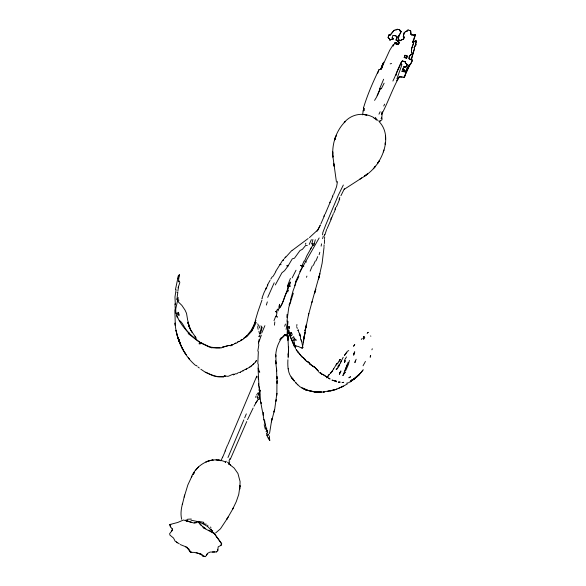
<?xml version="1.0" encoding="UTF-8"?>
<svg xmlns="http://www.w3.org/2000/svg" width="586" height="586" viewBox="0 0 586 586"><rect width="100%" height="100%" fill="white"/><g stroke="black" fill="none" stroke-linecap="round" stroke-linejoin="round"><path stroke-width="0.88" d="M287.902 340.649L287.924 337.206L288.532 350.56L288.598 347.007L288.261 354.845M174.848 309.65L175.317 325.53L175.053 323.011M196.185 552.627L201.569 554.371L202.734 555.924L205.444 556.7L207.803 553.221L209.986 552.078L216.329 551.953L217.736 550.796L217.743 549.353M324.388 243.534L324.527 239.579M258.316 379.252L258.331 377.252M398.224 38.888L399.234 39.973L398.224 39.247C396.656 36.09 403.432 32.23 399.762 30.479L399.498 29.593L397.132 29.3L394.114 30.296L390.43 34.86L388.789 35.145L388.357 36.522M413.57 43.13L411.65 48.623L411.409 52.901L413.247 53.531L411.475 52.513L411.621 48.455L413.57 43.13L412.888 42.082L413.284 40.082L415.371 34.786L411.702 34.999L410.749 33.885L410.661 30.838L408.061 29.923L404.135 32.875L403.322 36.413L404.259 37.438L403.827 38.786M258.909 386.797L259.422 387.2L259.034 387.551L258.096 369.202L258.345 364.646L257.818 363.342L258.345 351.761L257.825 350.911L258.8 345.117L258.529 342.971L261.327 335.17M287.052 314.484L286.869 317.466M332.65 153.986L332.738 151.781L332.907 157.121C331.691 144.317 336.005 130.825 345.139 121.654L344.187 122.533C351.812 113.567 363.818 112.014 373.868 117.596M258.587 385.573L258.646 383.464M289.045 330.511L289.294 332.387L291.506 332.841L292.231 334.408L291.557 335.888L288.502 332.028L287.851 330.065L287.894 328.687L289.264 326.71L287.484 326.512L288.026 321.48L287.118 321.077L287.177 319.414L288.773 307.46L293.337 293.154M267.421 431.142L266.776 430.351L267.67 433.113L267.421 431.142L266.381 429.172C265.414 423.597 262.506 418.162 263.414 412.31M385.603 137.71L385.544 139.365L385.405 135.718M376.424 120.123L375.289 118.826L375.34 117.442L376.344 118.797M239.952 486.798L240.004 485.574L238.744 494.459L236.268 501.645L232.62 509.263L226.87 519.203L228.298 516.837M255.503 403.175L258.28 399.388L259.444 399.403L259.81 391.016L259.041 390.547L259.254 388.181M276.768 395.66L276.87 393.433L274.68 409.468L271.369 421.854M277.002 376.505L276.878 378.908L276.526 368.294L276.636 369.422M302.735 347.095L302.837 347.615L301.761 341.704L300.486 339.118L300.362 334.833L298.67 332.072L298.421 329.742M287.909 359.753C287.601 366.528 287.704 374.798 293.454 379.31M288.283 354.53L288.612 350.596M288.158 356.669L288.356 353.146M323.985 246.603L324.095 244.838M403.322 36.413L404.223 32.655M392.986 35.526L395.352 35.731L397.125 36.75L396.048 40.222L397.828 40.881L398.18 41.899L397.975 40.632L396.004 39.973L397.096 36.581L395.338 35.651L392.986 35.526L392.166 37.709L393.44 38.859L392.166 37.709M401.981 71.346L404.172 71.719L401.981 71.346L402.758 69.273L404.193 69.653M402.758 69.273L404.201 69.8M407.27 56.219L404.977 55.26L404.311 57.56L406.618 58.241L407.27 56.219L404.977 55.26M403.161 69.324L403.124 68.254L403.161 69.324L405.292 72.181L407.805 67.141L411.028 63.332L412.537 60.204L409.101 58.849L409.233 56.791L410.801 54.447L412.83 54.176L410.727 54.754M413.32 51.986L414.536 48.623L414.082 47.744L416.009 44.785L415.657 43.767L416.375 40.903L412.91 41.826L416.39 40.983L415.701 44.016L416.009 44.785M177.851 291.279L178.569 286.525M239.835 488.709L239.813 489.09L240.084 481.546L237.931 473.473L234.129 468.038L228.826 463.834M301.761 341.704L301.446 339.763M269.516 433.603L271.911 418.638L271.655 420.558M274.46 325.157L274.805 321.919M287.455 327.97L287.059 334.958L287.916 338.642M288.459 354.354L288.136 357.936M324.029 247.409L322.124 263.231L319.062 277.031M409.101 58.849L409.248 56.512L410.801 54.447M288.261 355.46L288.568 351.798M363.708 337.712L363.569 339.316L364.785 337.595M177.133 297.563L177.822 292.377L176.987 292.656M324.534 238.656L324.703 236.861M322.578 234.854L322.805 232.576L325.845 224.672L338.327 195.175L343.337 185.03M269.362 435.845L269.435 438.54M362.712 114.863L363.064 111.164L364.045 108.469L363.459 108C367.407 94.778 372.974 82.106 378.966 69.705L380.461 69.309L381.889 67.302L389.719 50.249L393.301 44.543M398.224 39.247L399.381 34.647M276.9 312.792L275.823 311.378L276.9 312.792L276.394 316.198L277.434 317.092L275.735 316.228L274.014 320.637M276.856 393.909L276.98 376.879M396.971 44.404L397.103 43.254L396.297 43.174L396.121 42.632L394.796 42.873L395.997 43.144L396.121 42.632L397.103 43.254L396.568 44.316M296.794 325.677L296.934 324.527M302.911 345.293L306.383 324.593L305.833 327.911L308.829 313.495M260.089 334.049L261.546 326.08M349.417 360.441L348.472 364.324L345.85 370.308M210.433 529.414L207.649 526.536L207.832 525.173M172.548 528.711L172.321 530.337L169.625 533.7L169.933 535.091L173.544 538.058L175.111 541.142L179.25 543.801M337.492 181.579L336.562 186.714L333.661 194.281M303.892 266.125L301.885 266.117L304.009 261.078M411.409 52.901L411.475 52.513M202.734 555.924L201.569 554.371L198.903 553.492L193.951 552.364L190.626 552.488L188.956 549.097M216.329 551.953L216.395 551.565M388.789 35.145L390.43 34.86L388.826 34.955L388.064 37.563L389.492 38.823L389.807 40.046L389.331 38.625L388.064 37.563M415.342 34.984L414.522 34.721L413.577 35.687L414.639 34.662L415.342 34.984L413.079 42.807L412.888 42.082M414.536 48.623L414.17 47.525L414.939 45.818M258.902 371.106L259.781 372.161L258.448 371.495L259.005 370.52L258.184 368.169M346.831 352.699L347.037 351.519L348.751 350.567M321.56 243.849L321.135 246.135M319.26 276.145L318.425 279.419L319.868 273.684L311.767 302.713M212.11 348.003L200.8 342.671L200.148 342.598L198.998 343.828L200.17 343.938L200.852 343.008L208.96 346.883L216.424 347.872L221.413 347.894L222.827 347.073L228.848 345.454L230.32 345.696L231.573 344.678L233.616 344.48L234.568 343.601L236.869 342.927L238.385 341.521L239.85 341.308L241.41 339.792L242.934 339.558L243.71 338.393L247.028 336.445L251.76 331.141L255.166 322.256M304.888 332.885L304.456 335.148L305.02 332.269M344.846 360.764L344.531 362.448L345.491 360.749M294.721 285.712L296.267 280.298L301.768 268.461L319.158 237.953M221.376 544.87L221.655 543.486L217.025 537.274L221.691 544.101L220.841 545.463L218.19 546.819L217.736 550.796M258.748 341.411L259.151 339.419M279.192 306.273L279.595 304.281L278.907 307.569M303.204 342.517L303.482 341.133M304.617 334.262L304.705 333.859M263.165 415.232L260.631 401.791L259.422 387.2M344.59 361.144L345.044 359.042M303.585 339.887L304.354 336.291M312.902 239.484L311.891 243.747L312.792 245.234L313.73 245.446L315.327 239.747M275.317 284.935L281.917 272.79L284.576 270.673L287.858 266.286L292.282 258.829L294.465 258.206L300.032 250.5L302.391 249.336L305.753 245.351L307.291 245.563M363.166 110.937L363.283 110.424M256.749 377.772L257.1 376.249M381.413 69.177L382.702 64.965M322.586 238.663L323.304 236.158M411.189 59.94L412.742 53.707M275.969 401.08L276.387 399.359L275.911 401.198M381.442 68.98L383.713 62.328L383.471 63.251M287.521 322.073L286.1 329.413M399.762 30.479L401.154 31.483L398.465 36.691M308.5 314.894L312.177 301.365M400.765 63.64L401.813 64.526L401.373 66.269L396.912 78.81M348.157 362.28L342.861 375.648L345.044 372.213M181.689 519.299C180.341 514.039 181.199 508.48 182.605 503.315L182.319 504.612L184.678 495.031M184.158 497.082L187.835 484.988L191.93 476.169L191.336 477.253C196.552 464.046 212.322 455.549 225.742 462.127M315.261 291.264L315.788 289.213L314.594 293.198L315.231 291.359M335.544 137.029L334.423 140.42L336.349 135.285M179.221 320.264C183.814 323.421 184.641 329.801 189.315 333.236L188.626 333.002L188.216 333.632C192.713 336.774 196.83 340.818 201.804 343.564C192.098 336.642 182.869 328.665 177.807 317.817L177.067 317.143L176.423 313.539L175.873 313.239L175.712 308.961L177.668 300.266L176.723 298.794L178.298 297.622L177.807 299.483L178.876 300.083L178.166 301.768L181.894 305.409L185.051 310.119L186.516 313.327L187.637 319.949M411.445 59.457L414.602 48.235M355.284 361.093L354.874 362.639L356.156 359.247M319.128 254.683L319.802 252.288M259.4 327.948L260.001 325.684M301.607 348.047L298.098 346.37L295.293 346.18L296.003 345.506L294.985 346.062L293.733 340.063L294.179 338.415L293.747 336.62L292.004 338.312M347.198 364.792L345.015 370.682M324.922 234.678L326.68 229.353M262.22 327.142L260.404 333.309M409.914 64.592L404.069 77.301L399.315 76.722C392.525 88.633 388.086 102.257 381.567 114.497L382.233 111.853L381.794 118.284M395.99 75.55C396.568 70.994 399.916 67.632 400.641 63.112L402.362 60.893L405.131 61.633L405.695 63.193L407.211 64.599L406.266 66.841L403.512 66.994L406.252 66.753L407.211 64.599L405.637 63.222L405.131 61.633M178.085 287.814L179.807 282.679L179.419 280.98L178.342 281.851L179.338 274.534L178.173 278.694L178.378 275.713L175.58 288.957L175.558 289.601L176.086 289.733L174.965 297.043L175.331 304.412L174.994 303.834L175.251 308.8L175.712 308.961M324.336 235.814L324.725 234.488M380.907 68.855L383.625 62.182L380.79 68.914M197.694 521.884L197.878 521.445L196.251 522.785L193.995 523.064L183.484 520.009L177.741 522.463L169.794 524.558L170.152 526.191L172.225 529.129L172.167 530.586L171.346 531.041M266.337 305.057L267.333 301.885M363.569 338.041L364.155 336.423L363.452 336.825L363.957 336.782M334.423 140.42L335.793 136.355M334.643 139.68L335.067 138.318M379.472 122.027C390.217 133.608 385.485 151.972 377.399 163.677L379.516 160.469C374.908 168.299 368.059 174.716 360.038 178.957L361.687 178.034L344.275 189.285M278.65 308.807C284.291 302.457 285.279 292.67 289.381 285.382L290.568 282.584M229.697 461.629L228.752 463.87M283.499 259.342L283.712 259.884L282.62 260.374L275.742 271.303M381.698 66.87L382.314 64.958M230.13 458.362L228.987 461.057M311.364 239.637L309.254 244.399M227.961 457.541L243.835 419.898M220.937 460.874L222.555 457.153M306.5 277.303L306.903 276.123M404.069 77.301L409.643 64.929M312.367 265.751L310.148 271.113M261.986 300.032L257.833 311.979L255.503 319.831L255.789 320.432L254.317 323.45M261.715 333.09L264.901 325.662M258.28 399.388L257.188 397.535L258.822 393.99L258.331 392.583L256.675 394.781M333.353 213.641L331.881 217.479M383.969 149.965L383.295 151.899L383.713 150.712M400.604 32.552L401.051 31.263M339.074 199.423L339.792 197.379M284.693 326.241L285.455 324.087M288.063 287.411L287.433 286.071L290.422 278.387M407.065 64.482L406.266 66.841L403.761 66.972M317.729 256.595L315.979 260.843M315.224 261.092L313.356 265.392M267.721 297.358L274.197 282.818M206.558 555.301L207.048 554.004M371.92 349.805L372.271 348.743M384.13 83.19L381.361 88.706L379.765 88.427L383.647 79.235M404.977 76.077L405.629 74.422M295.747 283.624L293.007 291.03L290.4 300.464L290.715 301.687L289.909 303.138M244.684 417.877L246.325 413.877M403.307 36.332L404.186 37.028L403.402 39.013L400.245 40.698M404.311 57.56L405.094 55.567M225.09 451.022L227.536 445.111M377.706 73.177L378.966 69.705M392.891 81.036C396.283 74.407 398.26 66.965 402.362 60.893M397.843 78.48L396.912 80.795L399.315 76.722M374.586 100.382L376.483 97.261L380.16 88.53M200.83 369.217L205.437 372.322L212.059 375.318A22.686 18.283 -10 0 0 219.157 376.93L223.413 376.827L224.423 375.926L227.786 376.315M169.794 524.558L170.856 524.353M256.236 322.498L252.324 330.16M279.669 307.994C283.983 302.786 283.858 294.45 288.627 290.077M304.544 261.1L306.874 255.694L312.792 245.234M320.439 224.834L317.846 230.181M320.916 223.713L324.351 215.904M329.808 202.639L330.607 200.734M227.939 444.481L256.287 377.252M325.201 213.89L330.174 202.207M222.534 457.534L225.515 450.473M331.024 200.192L332.863 196.185M395.748 42.903L395.968 44.353L398.143 44.646L399.52 42.661L398.114 41.936L398.773 40.822L400.289 40.595L401.806 39.548M289.059 304.954L289.865 303.05M380.424 88.589L377.281 95.811M330.716 219.259L331.566 217.238M334.921 209.283L335.719 207.378M331.405 218.776L327.113 228.599M333.903 212.835L335.558 208.909M336.408 206.895L339.763 198.94M207.649 526.536L202.983 523.752L203.598 522.294L198.456 521.35M230.261 459.365L246.743 421.546M380.146 111.736L378.966 114.175M406.618 58.241L407.285 55.941M404.172 71.719L404.677 70.518M213.114 532.637L214.102 533.187L216.139 536.227M291.447 377.677L294.428 381.318L294.289 380.475M269.692 439.793L269.772 440.298L268.205 437.801M337.77 367.026L338.62 365.005M333.581 380.482L331.969 380.124L336.042 381.178L336.298 381.867L336.086 381.068L334.709 380.966M336.086 381.068L333.537 380.592M267.883 285.023L264.205 292.224L262.176 297.49L262.535 298.149L261.781 298.574M266.198 431.86L266.073 431.369M299.768 271.801L302.808 266.344L300.369 265.275L301.885 266.117M252.705 328.079L250.998 331.661M332.306 196.698L333.126 194.882M404.142 71.551L404.655 70.408M296.018 270.234L292.165 277.867M320.029 225.639L317.026 231.25M340.913 195.717L344.407 188.692M383.742 106.015L384.621 104.162M405.292 72.181L407.79 67.06L409.028 65.053L410.325 64.643L412.522 60.116L409.072 58.681M247.548 419.642L253.123 408.054M340.422 362.924L341.411 360.939M365.43 361.423L363.056 365.759M323.846 216.307L324.783 214.432M232.62 509.263L233.558 507.388M298.845 276.409L297.051 280.306M305.335 244.267L305.885 243.197M393.089 46.191L394.942 42.719M277.764 311.217L278.57 309.672L277.464 309.262L276.094 311.796M353.505 346.451L354.75 344.524L353.849 345.747M285.287 257.701L292.011 250.288M398.143 44.646L399.337 42.39L398.392 41.723M363.269 369.7L361.035 372.535L362.829 370.264M191.725 551.734L191.285 552.561L190.655 552.298L191.146 552.532M255.518 397.293L256.214 395.982M360.331 373.297L360.068 373.78L360.749 372.747L359.98 373.641M270.791 279.075L272.409 276.526M336.752 363.752L336.1 364.961L337.756 363.122L336.752 363.752L337.997 363.02L339.931 359.694L339.082 361.254M343.22 357.218L338.29 367.063L337.316 368.682L336.166 369.202L337.316 368.682M267.289 285.287L270.08 280.306M256.368 376.842L256.778 376.117M227.317 518.463L220.475 528.799L215.589 532.989M302.354 347.798L302.142 348.172L302.823 347.432M257.43 400.392L254.06 406.179M275.801 271.728L273.142 276.292M338.503 366.792L339.624 364.829M339.755 372.857L340.437 371.7M397.828 40.881L398.773 40.822M391.323 39.365L393.265 38.94L389.793 39.958M408.061 29.923L407.065 31.366L407.05 30.926M290.282 281.983L289.045 283.99L287.477 290.597M256.5 360.558C253.767 364.712 249.46 367.781 244.904 369.598L239.674 372.498L240.399 372.169M333.712 368.755L331.273 372.579L330.094 373.289L331.332 372.557L332.628 370.513M345.432 358.683L346.516 356.925M344.238 373.765L345.33 372M284.232 258.551L285.719 256.88M333.61 368.894L336.767 363.84M344.641 355.131L346.341 352.831L344.487 355.38M310.302 249.167L311.51 247.351M367.166 333.441L368.096 332.387M255.364 361.972L256.368 360.529M225.273 462.654L226.269 461.204M279.669 339.836L281.046 337.851L282.284 337.836L284.972 335.163L284.855 334.496L287.059 334.958M394.114 30.296L390.349 34.808M326.9 377.728L329.339 374.271L326.907 377.816M245.834 337.082L251.291 330.174L254.361 324.161M404.054 77.22L404.809 76.239M374.432 167.464L375.494 166.19L373.333 168.783M252.888 364.726L253.76 363.701M284.855 334.496C278.899 340.349 275.72 348.48 275.706 356.845L275.764 354.918L276.189 363.899L275.53 360.866L276.79 371.063M195.812 470.075L198.486 466.969M260.008 335.075L258.697 336.562L259.95 336.723M368.213 332.335L367.693 332.658M361.284 339.426L362.273 338.349M290.114 334.284L291.506 332.841M292.355 250.31L308.119 238.539M211.678 532.059L212.755 530.96M361.423 372.242L354.413 378.761L350.34 381.589L352.281 379.999L351.161 380.783M359.907 373.751L350.399 381.83M247.065 335.434L243.71 338.393M317.363 230.298L309.452 237.579M196.955 522.031L194.215 522.785M223.413 376.827L224.423 375.926L225.339 376.058L223.793 376.483M220.841 545.463L221.655 543.486M238.927 341.279L237.806 341.96M222.211 347.623L222.827 347.073M295.622 282.401L296.311 281.822L296.055 281.031M228.848 345.454L222.599 347.271M232.261 344.546L231.345 344.876M235.843 343.03L234.568 343.601M255.115 320.996L255.789 320.432M238.495 372.491L236.832 373.773L235.279 373.846L233.25 374.85L234.012 374.417L233.616 374.681M354.413 378.761L359.203 374.798L356.449 377.04M249.812 367.019L251.497 365.803M414.925 46.096L415.73 45.459M378.856 121.331L380.058 121.148L382.035 119.712L381.537 117.237M395.916 30.208L397.132 29.3L399.652 29.71L399.689 30.78L399.652 29.71M186.392 520.156L187.615 519.24L191.307 519.035M391.477 39.116L390.21 40.134M228.415 376.212L233.375 374.073M415.723 40.83L414.705 41.745L412.91 41.826M245.981 369.385L246.75 368.946M347.366 383.918L342.685 386.562L335.28 389.69L323.252 392.012L324.629 391.858C318.139 392.605 311.371 391.99 305.269 389.565L308.068 390.379L305.269 389.565M242.04 339.69L240.773 340.268M350.179 381.427L355.138 378.175L349.761 382.131M341.587 387.031L343.308 386.079L338.51 388.415M351.417 380.431L353.043 379.603L351.519 380.395M410.266 64.672L409.028 65.053M282.62 260.374L283.712 259.884M287.396 266.315L286.928 265.795L288.078 265.282M220.036 347.791L213.311 347.828M242.919 370.945L243.644 370.616M335.28 389.69L336.913 389.045M214.776 551.924L212.41 551.99M330.138 391.096L334.364 389.91L327.706 391.382L328.636 391.243M390.188 63.845L391.558 63.5M295.879 281.925L296.311 281.822M346.612 383.193L349.19 382.563M265.641 288.847L266.696 288.649L266.117 287.821M405.175 31.673L406.435 31.468M401.688 39.599L403.608 39.46M230.32 345.696L232.371 345.579M275.735 316.228L276.394 316.198M223.456 376.717L217.296 376.468M399.359 76.971L402.143 76.986M206.36 524.126L204.214 524.096L203.598 522.294M315.129 391.734L316.623 391.792M316.301 391.975L320.535 392.063L312.799 391.47M293.733 340.063L296.479 340.18L294.179 338.415M314.067 391.778L316.543 391.939L311.012 391.25L313.788 391.734M216.058 459.973L220.922 460.508L218.197 460.105M311.891 243.747L314.243 243.952M381.017 118.467L381.823 118.555M279.83 264.55L281.134 264.689M227.353 462.251L228.481 462.376M185.388 520.236L186.568 521.057L191.688 522.287M190.97 520.185L198.178 521.657L202.983 523.752M379.765 88.427L381.361 88.706M310.338 391.03L310.756 391.111L308.632 390.444L315.063 391.902M202.646 555.784L204.053 556.055M257.188 397.535L259.525 398.026M403.146 69.243L405.278 72.093M287.484 326.512L287.851 330.065M300.801 355.438L297.249 350.97L301.746 356.823L303.643 357.878L305.658 360.222M404.084 57.391L406.435 57.963M215.003 375.956L216.483 376.322M402.421 61.222L405.248 61.94M287.433 286.071L290.414 286.188L289.381 285.382M305.116 388.965L300.171 386.95L297.556 384.511L297.747 384.885M313.993 366.711L312.184 365.898L315.085 367.488L317.956 370.711L315.085 367.488L310.053 364.316L309.02 362.793L306.617 361.064M318.952 372.432L323.487 374.82L321.406 373.949L320.476 372.652L321.406 373.949M303.738 389.053L305.987 389.763L303.504 388.899M180.21 544.541L187.015 547.258M409.519 30.538L410.676 30.926L411.094 34.362L413.218 35.123M214.264 375.78L209.81 374.154M202.492 526.748L203.818 528.052L205.745 528.711L200.412 524.807L198.009 521.474L201.394 525.261M186.7 520.639L188.963 521.43M266.96 435.449L268.359 438.372M258.822 393.99L259.715 394.312M277.464 309.262L278.57 309.672M294.582 347.183L288.502 332.028L287.982 333.529L287.719 330.035M205.613 372.147L209.195 373.839M297.322 330.145L298.435 330.636M198.903 553.492L201.774 554.825M304.588 389.163L306.353 389.99L304.808 389.236M301.695 387.983L302.764 388.489M208.711 530.183L210.953 531.253M284.972 335.163L287.213 336.239M311.745 365.188L310.053 364.316L309.1 362.485L305.716 360.654L302.852 357.328M259.415 390.371L260.536 390.957L259.554 389.675M286.928 265.795L287.858 266.286M373.875 118.079L375.289 118.826M328.731 378.241L330.086 378.988L323.619 374.857L325.926 376.615M203.818 528.052L214.527 533.721L214.102 533.187M307.753 361.738L310.8 364.529M400.641 63.801L401.813 64.526M185.506 546.767L188.362 548.672M228.276 463.533L230.437 464.91L229.097 464.053M300.296 336.042L299.351 335.382L299.343 333.756M301.834 347.696L302.295 348.018M292.531 379.186L293.703 380.043M198.031 367.026L199.299 367.971M185.454 520.207L186.568 521.057M376.571 119.354L378.051 120.496M263.832 419.371L264.828 421.092L264.835 423.173M292.143 378.366L291.066 376.952M260.807 402.89L261.4 403.344L260.631 401.791M265.597 428.124L265.802 428.666M295.263 382.021L296.941 383.984L295.388 382.416M190.626 552.488L187.176 547.822M290.671 337.514L292.187 341.008M304.346 358.647L304.808 359.072M217.04 537.362L214.688 533.919M196.288 365.364L197.123 366.169M305.687 261.407L306.368 262.103M195.592 365.466C189.439 360.258 184.59 353.6 181.235 346.282M301.343 355.922L302.435 357.057M296.077 349.681L296.479 350.135M241.41 339.792L241.747 340.18M318.674 371.561L315.913 368.557M410.749 33.885L411.702 34.999M364.045 108.469L364.302 110.629M212.147 531.121L210.762 529.392L212.147 531.121L211.128 529.773M176.54 541.947L177.28 542.878M196.369 338.305L190.838 330.284L192.267 332.621M217.025 537.274L217.699 538.146M177.807 317.817L176.804 315.546M288.935 332.943L289.843 335.075M175.829 312.624L176.423 313.539M195.065 336.276L195.563 337.053M269.34 438.606L269.274 438.182L269.772 440.298M287.558 324.585L287.118 321.077M290.173 336.379L289.338 334.306M288.187 368.484L288.451 368.909M296.208 349.52L297.732 352.083M191.754 331.757L188.868 326.168L190.179 329.01L187.981 322.476L189.989 328.805L188.194 323.282L188.934 325.999L187.835 320.593M288.686 332.496L289.125 333.302M266.388 433.142L267.084 435.75M170.68 526.939L169.845 524.441M291.755 339.477L293.864 345.154M370.652 335.895L370.828 336.269M287.433 290.707L287.938 291.843M180.92 345.615L179.228 341.587L181.045 345.821C177.602 338.833 175.727 331.105 175.089 323.369M257.767 323.89L258.404 325.413L257.672 326.915L258.14 329.325M179.821 342.92L177.397 336.247M296.626 326.658L297.3 328.438M178.32 338.891L178.752 340.224L177.814 337.302L179.353 341.785L176.987 334.438L177.829 337.587M189.161 326.197L189.593 327.537M202.251 343.286L202.375 343.682M210.623 526.975L210.945 528.096M177.009 299.16L177.346 300.354M264.176 424.667L265.348 429.377M258.909 331.237L259.554 333.925M258.367 341.492L258.675 342.795M269.084 439.053L269.274 439.874M379.977 120.738L380.058 121.148M404.186 37.028L404.259 37.438M293.952 342.942L294.216 344.443M190.135 551.089L190.201 551.507M289.264 326.71L289.535 328.753M188.055 322.205L188.187 323.538M288.048 336.364L288.29 338.964L288.056 335.8M287.916 334.892L288.144 337.411M177.888 313.122L177.983 314.77M265.495 424.052L265.546 425.209M363.459 108L363.518 109.509M332.789 155.737L336.452 182.129M266.674 428.132L266.703 429.567M178.115 312.316L178.056 314.433L179.03 315.715L179.155 314.389L178.115 312.316M277.171 380.966L277.075 383.178L277.171 380.966M385.354 142.457L385.192 144.251L385.354 142.457M353.761 353.6L353.622 355.204L354.523 353.534L354.691 351.732L353.761 353.6M304.112 337.053L303.907 338.4L304.442 334.994L304.112 337.053M274.563 409.621L274.036 411.929L274.563 409.621M340.891 371.077L339.375 374.212L340.891 371.077M305.496 328.761L304.932 330.819L305.496 328.761M370.652 355.922L370.206 357.218L370.579 355.409L370.652 355.922M193.871 473.144L193.109 474.389L194.442 472.25L193.871 473.144M356.046 377.413L357.416 376.344L356.046 377.413M340.591 359.76L340.063 359.723L340.591 359.76M350.435 376.827L348.978 377.75L350.435 376.827M367.444 173.903L364.331 176.298L367.444 173.903M352.889 379.655L351.204 380.768L354.493 378.651L352.889 379.655M209.554 460.64L206.052 461.856L209.554 460.64M343.66 382.336L342.143 382.57L343.66 382.336M212.608 460.157L210.689 460.398L213.165 460.098L212.608 460.157M340.034 382.087L338.356 382.116L340.034 382.087M321.245 391.939L317.795 392.034L321.245 391.939M319.473 391.968L317.07 391.866L319.473 391.968M364.536 114.636L364.118 114.556L366.931 115.098L364.536 114.636M295.373 347.74L295.498 348.135L295.373 347.74M189.622 359.379L188.348 357.863L189.622 359.379M186.077 354.64L184.487 352.098L186.077 354.64M184.092 351.71L182.319 348.179L184.092 351.71M268.249 435.12L268.029 434.131L268.249 435.12M182.642 349.095L180.429 344.312L182.642 349.095M179.997 342.978L178.869 339.331L179.997 342.978M176.818 333.698L176.064 330.336L176.818 333.698M334.108 166.109L333.646 163.34L334.108 166.109"/></g></svg>
